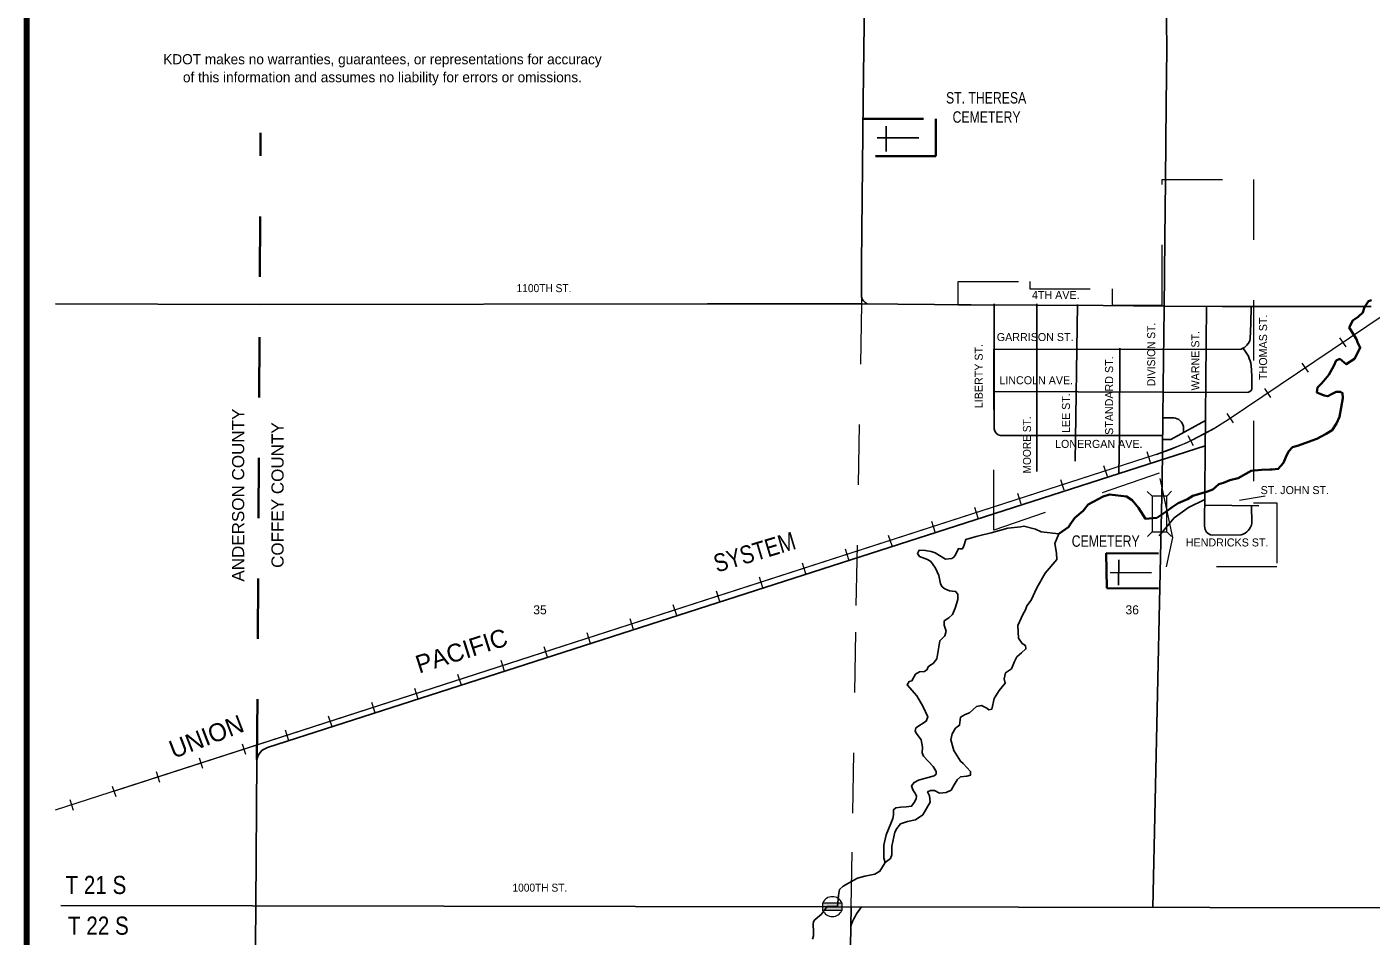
# Model space of a CAD drawing. Extents: x 35.83 to 39.76, y 25.93 to 29.86.
# Drawn here: x 35.831 to 38.058, y 27.007 to 28.513 of the extents above; entities that cross this region are included whole.
import ezdxf
from ezdxf.enums import TextEntityAlignment as Align

# ---------------------------------------------------------------- set-up
doc = ezdxf.new("R2010")
doc.units = 0
doc.header["$LTSCALE"] = 0.0076
for name, pattern in [('DOT_DASHED', [7.7, 5, -1.2, 0.3, -1.2]), ('DOTTED', [1.5, 0.3, -1.2]), ('LONG_DASHED', [7.5, 6, -1.5]), ('MEDIUM_DASHED', [4.5, 3, -1.5])]:
    doc.linetypes.add(name, pattern=pattern)
for name, color, linetype, lineweight in [('14', 7, 'Continuous', 25), ('15', 7, 'MEDIUM_DASHED', 13), ('17', 7, 'Continuous', 13), ('2', 7, 'DOT_DASHED', 35), ('21', 7, 'Continuous', 25), ('25', 7, 'Continuous', 25), ('32', 7, 'Continuous', 25), ('39', 7, 'Continuous', 13), ('4', 7, 'LONG_DASHED', 13), ('48', 7, 'Continuous', 106), ('49', 7, 'Continuous', 13), ('51', 7, 'Continuous', 13)]:
    doc.layers.add(name, color=color, linetype=linetype, lineweight=lineweight)
for name, color, linetype in [('41', 7, 'Continuous'), ('45', 7, 'Continuous'), ('46', 7, 'Continuous'), ('47', 7, 'Continuous')]:
    doc.layers.add(name, color=color, linetype=linetype)

msp = doc.modelspace()

# ---------------------------------------------------------------- hatches: boundary and pattern name
at = {"layer": '39'}
msp.add_hatch(color=256, dxfattribs=at).paths.add_polyline_path([(37.149621, 27.061932), (37.181439, 27.061932), (37.181439, 27.049432), (37.149621, 27.049432)])

# ---------------------------------------------------------------- linework, layer by layer
at = {"layer": '14'}
for p, q in [((37.433333, 28.054356), (37.433333, 27.847348)), ((37.504356, 28.054356), (37.504356, 27.776894)), ((37.571402, 28.053409), (37.567992, 27.79375)), ((37.785417, 28.050379), (37.782197, 27.685795)), ((37.432955, 27.909091), (37.852083, 27.907576)), ((37.731439, 27.86553), (37.713258, 27.86553)), ((37.747159, 27.851326), (37.747159, 27.841098)), ((36.229356, 27.319129), (37.783333, 27.819318)), ((37.443939, 27.836174), (37.712879, 27.836364)), ((37.782386, 27.721023), (37.872159, 27.719886)), ((37.860417, 27.691098), (37.859848, 27.720076)), ((37.794697, 27.671023), (37.842803, 27.67178)), ((39.664962, 27.050947), (35.887311, 27.057576)), ((37.180682, 26.023864), (37.196402, 27.055303))]:
    msp.add_line(p, q, dxfattribs=at)
for points in [[(37.213826, 28.066098), (37.213636, 28.121212), (37.216667, 28.391098), (37.218561, 28.560985), (37.224053, 28.955303), (37.237121, 29.811742)], [(37.738636, 29.811742), (37.738258, 29.763068), (37.734848, 29.591856), (37.732576, 29.423674), (37.727462, 29.111174), (37.725758, 29.044697), (37.723295, 28.845455), (37.722348, 28.751326), (37.719318, 28.52178), (37.719508, 28.477652), (37.71875, 28.385038), (37.717424, 28.259091), (37.716477, 28.1625), (37.715341, 28.04678), (37.713636, 27.917614), (37.713258, 27.863447), (37.711742, 27.761174), (37.696212, 27.054356)], [(35.87822, 28.054545), (36.217045, 28.053409), (36.958523, 28.054356), (37.213068, 28.054735), (37.395644, 28.05303), (37.614394, 28.051515), (37.714583, 28.050568), (37.811932, 28.050189), (38.058144, 28.050189)], [(37.859659, 28.050189), (37.859091, 28.02197), (37.857955, 27.996402)], [(37.842992, 27.979545), (37.767424, 27.978977), (37.433333, 27.979356)], [(37.642045, 27.981061), (37.641098, 27.836364), (37.639962, 27.772917)], [(37.860606, 27.912879), (37.860417, 27.935417), (37.85947, 27.952462)], [(37.712689, 27.829735), (37.726136, 27.829545), (37.783712, 27.861364)], [(37.706818, 27.669886), (37.732008, 27.7), (37.755492, 27.716856), (37.782386, 27.730303)], [(36.202841, 26.023864), (36.203788, 26.386553), (36.204735, 26.471402), (36.206061, 26.667614), (36.208144, 26.803598), (36.210417, 27.057008), (36.212121, 27.299432)]]:
    msp.add_lwpolyline(points, dxfattribs=at)
for centre, radius, start, end in [((37.229693, 28.069355), 0.016115, 191.53181, 246.56483), ((37.833769, 28.002804), 0.025008, 291.53034, 345.35807), ((37.804891, 27.943551), 0.055378, 9.19994, 42.38039), ((37.852036, 27.917299), 0.009711, 270.2042, 332.8029), ((37.729276, 27.847292), 0.018284, 13.01214, 83.28042), ((37.447063, 27.849668), 0.013902, 189.60308, 257.016), ((37.796867, 27.685551), 0.014715, 179.03826, 261.30385), ((37.837559, 27.694425), 0.023168, 283.26478, 351.50986), ((36.236375, 27.295757), 0.024438, 106.87335, 171.50107), ((37.287421, 26.993827), 0.095878, 140.19816, 162.80481)]:
    msp.add_arc(centre, radius, start, end, dxfattribs=at)
at = {"layer": '15'}
msp.add_lwpolyline([(37.213826, 28.066098), (37.213826, 28.054545), (37.203788, 27.510417), (37.197727, 27.146023), (37.196212, 27.055303)], dxfattribs=at)
at = {"layer": '17'}
for p, q in [((37.821212, 27.862879), (38.079924, 28.036932)), ((38.005871, 27.998106), (38.016098, 27.982955)), ((37.943561, 27.95625), (37.953788, 27.941098)), ((37.881439, 27.914394), (37.891667, 27.899242)), ((37.819129, 27.872538), (37.829356, 27.857386)), ((37.754735, 27.836174), (37.763258, 27.819886)), ((35.976326, 27.247538), (37.702462, 27.805114)), ((37.686364, 27.809659), (37.692045, 27.792235)), ((37.614962, 27.786553), (37.620644, 27.769129)), ((37.54375, 27.763636), (37.549242, 27.746023)), ((37.472348, 27.74053), (37.47803, 27.723106)), ((37.400947, 27.717424), (37.406629, 27.7)), ((37.329545, 27.694318), (37.335227, 27.676894)), ((37.258144, 27.671402), (37.263826, 27.653788)), ((37.186742, 27.648295), (37.192424, 27.630871)), ((37.11553, 27.625189), (37.121023, 27.607765)), ((37.044129, 27.602273), (37.049811, 27.584659)), ((36.972727, 27.579167), (36.978409, 27.561742)), ((36.901326, 27.556061), (36.907008, 27.538636)), ((36.829924, 27.532955), (36.835606, 27.51553)), ((36.758523, 27.510038), (36.764205, 27.492424)), ((36.687311, 27.486932), (36.692803, 27.469508)), ((36.615909, 27.463826), (36.621591, 27.446402)), ((36.544508, 27.440909), (36.550189, 27.423295)), ((36.473106, 27.417803), (36.478788, 27.400189)), ((36.401705, 27.394697), (36.407386, 27.377273)), ((36.330303, 27.371591), (36.335985, 27.354167)), ((36.259091, 27.348674), (36.264583, 27.331061)), ((36.187689, 27.325568), (36.193371, 27.308144)), ((36.116288, 27.302462), (36.12197, 27.285038)), ((36.044886, 27.279356), (36.050568, 27.261932)), ((35.972348, 27.255492), (35.97803, 27.238068)), ((35.902083, 27.233144), (35.907765, 27.21572))]:
    msp.add_line(p, q, dxfattribs=at)
msp.add_lwpolyline([(35.87822, 27.215909), (37.702462, 27.805114), (37.752083, 27.824242), (37.799432, 27.848864), (37.821212, 27.862879), (38.079924, 28.036932), (38.093371, 28.047917), (38.194318, 28.14697), (38.203598, 28.154924), (38.463447, 28.351515), (38.495833, 28.372159), (38.531061, 28.3875), (38.568182, 28.397348), (38.571402, 28.397917), (39.092045, 28.484659), (39.129356, 28.493939), (39.164773, 28.508902), (39.205492, 28.530682), (39.666098, 28.828788)], dxfattribs=at)
msp.add_arc((37.556901, 28.255647), 0.473485, 287.90074, 303.93371, dxfattribs=at)
at = {"layer": '2'}
msp.add_line((36.212121, 27.299432), (36.218182, 28.337689), dxfattribs=at)
at = {"layer": '21'}
for p, q in [((37.687311, 27.74375), (37.695455, 27.735985)), ((37.727273, 27.744129), (37.719508, 27.735985)), ((37.695455, 27.676894), (37.687689, 27.66875)), ((37.719508, 27.676894), (37.727652, 27.669129))]:
    msp.add_line(p, q, dxfattribs=at)
at = {"layer": '21', "lineweight": 13}
msp.add_lwpolyline([(37.719508, 27.676894), (37.719508, 27.735985), (37.695455, 27.735985), (37.695455, 27.676894)], close=True, dxfattribs=at)
at = {"layer": '25', "lineweight": 35}
msp.add_lwpolyline([(38.058712, 28.060795), (38.053598, 28.059091), (38.04697, 28.049053), (38.044508, 28.040152), (38.036932, 28.032955), (38.027652, 28.026894), (38.02178, 28.015341), (38.033712, 27.996023), (38.035417, 27.990909), (38.040152, 27.981439), (38.030871, 27.963068), (38.016856, 27.954356), (38.00625, 27.963068), (38.000379, 27.960606), (37.996212, 27.951894), (37.988068, 27.936553), (37.982765, 27.930114), (37.975758, 27.922727), (37.969318, 27.915909), (37.968371, 27.907765), (37.980303, 27.902462), (37.986174, 27.901326), (37.992235, 27.904545), (38.000189, 27.908523), (38.007008, 27.908902), (38.010795, 27.906629), (38.011364, 27.898295), (38.005492, 27.867045), (38.000568, 27.856061), (37.993561, 27.845076), (37.983523, 27.839015), (37.968371, 27.830682), (37.954167, 27.825947), (37.937689, 27.819886), (37.927652, 27.817235), (37.921402, 27.810038), (37.916667, 27.800568), (37.912879, 27.790909), (37.904356, 27.780871), (37.894318, 27.780114), (37.890341, 27.780114), (37.876705, 27.779356), (37.859659, 27.777652), (37.837689, 27.76553), (37.824242, 27.762121), (37.813447, 27.758144), (37.805871, 27.755492), (37.795833, 27.74697), (37.787311, 27.74375), (37.7625, 27.736553), (37.754167, 27.731061), (37.738258, 27.724242), (37.728598, 27.717803), (37.718182, 27.710038), (37.70303, 27.7), (37.684091, 27.698295), (37.672917, 27.716288), (37.662121, 27.729356), (37.65303, 27.735227), (37.624621, 27.738636), (37.614394, 27.735227), (37.589205, 27.72178), (37.580871, 27.711742), (37.567424, 27.7), (37.559091, 27.688258), (37.557386, 27.684848), (37.54053, 27.673106)], dxfattribs=at)
at = {"layer": '25'}
for points in [[(37.25322, 27.128788), (37.261553, 27.135606), (37.264015, 27.141477), (37.264015, 27.155682), (37.269129, 27.178977), (37.272348, 27.185038), (37.27822, 27.192614), (37.290152, 27.19697), (37.303409, 27.199432), (37.315152, 27.207765), (37.327462, 27.228977), (37.326326, 27.239205), (37.323295, 27.245833), (37.327841, 27.248106), (37.33447, 27.248106), (37.342803, 27.243939), (37.353788, 27.244697), (37.362121, 27.248864), (37.367235, 27.257386), (37.372159, 27.26572), (37.37803, 27.270833), (37.388258, 27.271591), (37.394129, 27.273295), (37.394318, 27.279735), (37.382386, 27.292614), (37.377841, 27.296591), (37.366856, 27.314394), (37.361742, 27.331818), (37.363826, 27.342235), (37.369697, 27.351326), (37.376326, 27.35625), (37.37803, 27.369318), (37.385795, 27.374053), (37.392614, 27.376705), (37.404545, 27.387311), (37.4125, 27.388826), (37.421212, 27.38447), (37.424811, 27.381818), (37.429924, 27.382955), (37.433523, 27.400379), (37.442045, 27.413636), (37.451894, 27.426136), (37.450189, 27.433144), (37.452462, 27.442803), (37.462121, 27.449621), (37.467045, 27.461742), (37.471212, 27.469508), (37.478788, 27.476136), (37.486174, 27.482765), (37.485227, 27.488068), (37.480114, 27.491856), (37.473674, 27.500568), (37.472538, 27.521402), (37.48125, 27.539962), (37.485227, 27.547348), (37.487879, 27.554167), (37.495076, 27.563447), (37.504167, 27.583712), (37.518182, 27.607955), (37.537311, 27.630682), (37.536932, 27.641098), (37.534091, 27.657576), (37.54053, 27.673106), (37.511364, 27.676894), (37.502273, 27.681061), (37.482955, 27.686174), (37.477841, 27.685227), (37.456061, 27.682765), (37.428409, 27.675189), (37.407955, 27.669886), (37.403788, 27.669129), (37.386553, 27.664015), (37.383144, 27.653598), (37.380871, 27.648674), (37.377083, 27.648295), (37.374242, 27.649053), (37.369508, 27.638447), (37.366477, 27.634659), (37.363636, 27.632386), (37.352841, 27.631439), (37.342803, 27.637311), (37.335985, 27.641667), (37.329356, 27.644129), (37.319318, 27.645833), (37.30928, 27.646212), (37.306439, 27.640909), (37.309659, 27.635606), (37.323106, 27.630871), (37.328409, 27.627273), (37.336364, 27.616477), (37.342045, 27.604356), (37.344508, 27.59072), (37.347348, 27.585795), (37.351894, 27.582197), (37.35947, 27.579167), (37.369697, 27.57803), (37.373485, 27.573485), (37.373485, 27.564773), (37.368939, 27.55), (37.364773, 27.539773), (37.358523, 27.53428)], [(37.358523, 27.53428), (37.350947, 27.529167), (37.350758, 27.52197), (37.353977, 27.512311), (37.351894, 27.504356), (37.343371, 27.496212), (37.338447, 27.466098), (37.332576, 27.458523), (37.328409, 27.456061), (37.324242, 27.45322), (37.322538, 27.448485), (37.318371, 27.445265), (37.310038, 27.444886), (37.303409, 27.441098), (37.297348, 27.429924), (37.292992, 27.428788), (37.289394, 27.423106), (37.305682, 27.404735), (37.31553, 27.388068), (37.323485, 27.370265), (37.320644, 27.362689), (37.303788, 27.351705), (37.302841, 27.346591), (37.304924, 27.342614), (37.312879, 27.332197), (37.314962, 27.319886), (37.314205, 27.310606), (37.316667, 27.304924), (37.332576, 27.287879), (37.337689, 27.279356), (37.337689, 27.275189), (37.33428, 27.272348), (37.307955, 27.264962), (37.300947, 27.261553), (37.29678, 27.255682), (37.298864, 27.249432), (37.303409, 27.242424), (37.304735, 27.238826), (37.304167, 27.23447), (37.300758, 27.22822), (37.29678, 27.222159), (37.2875, 27.220833), (37.278977, 27.220455), (37.270644, 27.219318), (37.266856, 27.216098), (37.266667, 27.207765), (37.26572, 27.201894), (37.262311, 27.193561), (37.254545, 27.174621), (37.250568, 27.157386), (37.250758, 27.135985), (37.25322, 27.128788)], [(37.132386, 27.001705), (37.13447, 27.007197), (37.13428, 27.014583), (37.133712, 27.025947), (37.134091, 27.030871), (37.136174, 27.033902), (37.140909, 27.037879), (37.147159, 27.042803), (37.157008, 27.055682), (37.173864, 27.055682), (37.175379, 27.074242), (37.177462, 27.084091), (37.183333, 27.089583), (37.200947, 27.099621), (37.207386, 27.102841), (37.219129, 27.106061), (37.235985, 27.10947), (37.244318, 27.114394), (37.25322, 27.128788)]]:
    msp.add_lwpolyline(points, dxfattribs=at)
at = {"layer": '32'}
for p, q in [((37.254735, 28.306818), (37.254735, 28.348864)), ((37.239773, 28.329545), (37.308902, 28.329545)), ((37.639583, 27.588258), (37.639962, 27.630492)), ((37.625568, 27.60947), (37.694508, 27.608902))]:
    msp.add_line(p, q, dxfattribs=at)
at = {"layer": '32', "linetype": 'DOTTED', "lineweight": 35}
for points in [[(37.216477, 28.361174), (37.336742, 28.361174), (37.336742, 28.299242), (37.21572, 28.299242)], [(37.705682, 27.64053), (37.619318, 27.641477), (37.620076, 27.583523), (37.705682, 27.582576)]]:
    msp.add_lwpolyline(points, dxfattribs=at)
at = {"layer": '39'}
for p, q in [((37.149432, 27.061932), (37.18125, 27.061932)), ((37.18125, 27.049242), (37.149432, 27.049242))]:
    msp.add_line(p, q, dxfattribs=at)
msp.add_lwpolyline([(37.149621, 27.061932), (37.181439, 27.061932), (37.181439, 27.049432), (37.149621, 27.049432)], close=True, dxfattribs=at)
for centre, start, end in [((37.165458, 27.054607), 24.77119, 155.22881), ((37.165458, 27.056695), 204.77119, 335.22881)]:
    msp.add_arc(centre, 0.017521, start, end, dxfattribs=at)
at = {"layer": '4'}
for points in [[(37.711742, 28.052273), (37.711742, 28.260606), (37.863258, 28.260606)], [(37.863258, 28.260606), (37.863258, 27.724621), (37.902083, 27.724621), (37.902083, 27.618561), (37.719318, 27.618561)], [(37.432765, 27.679167), (37.432765, 28.052273), (37.374053, 28.052273), (37.374053, 28.091667), (37.492614, 28.091667), (37.492614, 28.079167), (37.628977, 28.079167), (37.628977, 28.052273), (37.711742, 28.052273)], [(37.719318, 27.618561), (37.729735, 27.667235), (37.707008, 27.773674), (37.432765, 27.679167)]]:
    msp.add_lwpolyline(points, dxfattribs=at)
at = {"layer": '48'}
msp.add_lwpolyline([(35.830871, 25.976515), (35.830871, 29.859091), (39.713447, 29.859091), (39.713447, 25.976515)], close=True, dxfattribs=at)
at = {"layer": '49'}
msp.add_line((37.882576, 27.735606), (37.839962, 27.728788), dxfattribs=at)

# ---------------------------------------------------------------- texts
at = {"layer": '17', "width": 0.85}
msp.add_text('SYSTEM', height=0.02974, rotation=16.707, dxfattribs=at).set_placement((37.040802, 27.628955), align=Align.CENTER)
at = {"layer": '17'}
for s, rotation, p in [('PACIFIC', 17.659, (36.555528, 27.46545)), ('UNION', 21.171, (36.133646, 27.323624))]:
    msp.add_text(s, height=0.02974, rotation=rotation, dxfattribs=at).set_placement(p, align=Align.CENTER)
at = {"layer": '41', "width": 1.05}
for s, p in [('ANDERSON COUNTY', (36.190909, 27.7375)), ('COFFEY COUNTY', (36.25625, 27.7375))]:
    msp.add_text(s, height=0.02008, rotation=90, dxfattribs=at).set_placement(p, align=Align.CENTER)
at = {"layer": '45'}
for s, p in [('35', (36.681061, 27.539962)), ('36', (37.662311, 27.539962))]:
    msp.add_text(s, height=0.01496, dxfattribs=at).set_placement(p, align=Align.CENTER)
at = {"layer": '46', "width": 0.85}
for s, p in [('T 21 S', (35.94517, 27.076515)), ('T 22 S', (35.949337, 27.009091))]:
    msp.add_text(s, height=0.03011, dxfattribs=at).set_placement(p, align=Align.CENTER)
at = {"layer": '47', "width": 0.8}
for s, p in [('ST. THERESA', (37.420265, 28.386364)), ('CEMETERY', (37.421023, 28.354545)), ('CEMETERY', (37.618371, 27.651894))]:
    msp.add_text(s, height=0.01894, dxfattribs=at).set_placement(p, align=Align.CENTER)
at = {"layer": '49', "width": 0.95}
for s, p in [('1100TH ST.', (36.687689, 28.073864)), ('1000TH ST.', (36.680871, 27.080492))]:
    msp.add_text(s, height=0.01326, dxfattribs=at).set_placement(p, align=Align.CENTER)
at = {"layer": '49'}
for s, p in [('4TH AVE.', (37.535606, 28.0625)), ('GARRISON ST.', (37.501515, 27.992803)), ('LINCOLN AVE.', (37.503314, 27.921212)), ('LONERGAN AVE.', (37.606913, 27.81572)), ('ST. JOHN ST.', (37.931723, 27.739205)), ('HENDRICKS ST.', (37.819602, 27.652462))]:
    msp.add_text(s, height=0.01326, dxfattribs=at).set_placement(p, align=Align.CENTER)
at = {"layer": '49', "width": 0.95}
for s, p in [('DIVISION ST.', (37.700379, 27.970455)), ('MOORE ST.', (37.494508, 27.820644))]:
    msp.add_text(s, height=0.01326, rotation=90, dxfattribs=at).set_placement(p, align=Align.CENTER)
at = {"layer": '49'}
for s, p in [('THOMAS ST.', (37.885795, 27.982481)), ('WARNE ST.', (37.773485, 27.960227)), ('LIBERTY ST.', (37.414583, 27.934754)), ('STANDARD ST.', (37.630682, 27.902367)), ('LEE ST.', (37.559091, 27.87339))]:
    msp.add_text(s, height=0.01326, rotation=90, dxfattribs=at).set_placement(p, align=Align.CENTER)
at = {"layer": '51'}
for s, p in [('KDOT makes no warranties, guarantees, or representations for accuracy', (36.419981, 28.451326)), ('of this information and assumes no liability for errors or omissions.', (36.419981, 28.421591))]:
    msp.add_text(s, height=0.01688, dxfattribs=at).set_placement(p, align=Align.CENTER)

doc.saveas('drawing.dxf')
